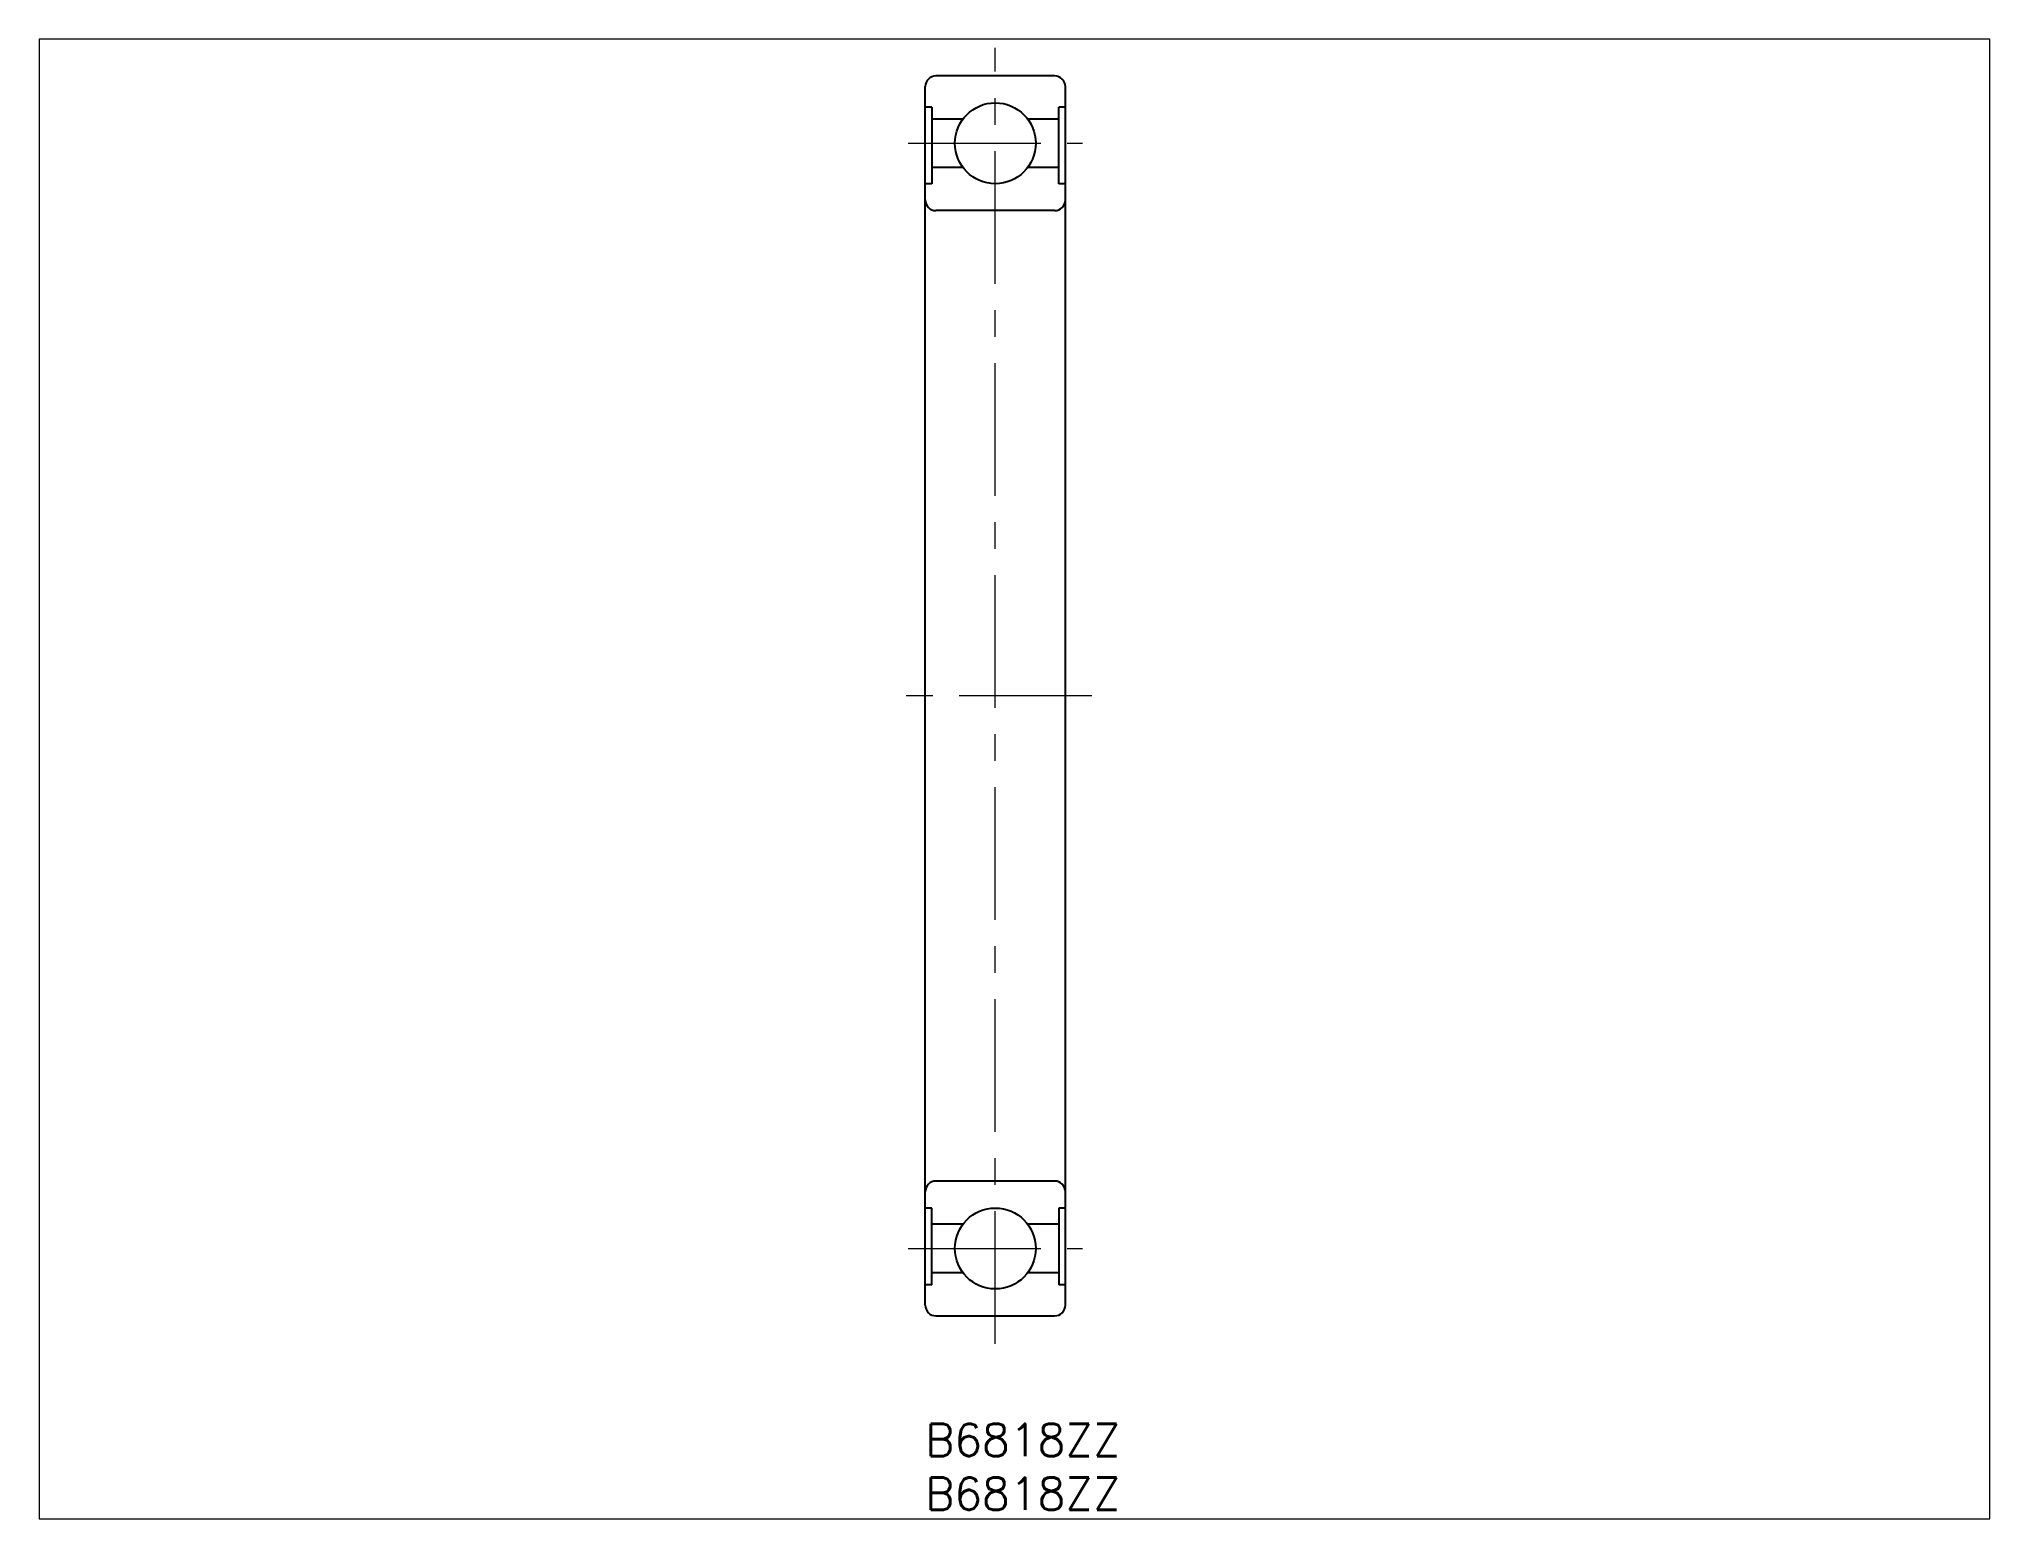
# Paper-space layout 'レイアウト1' of a CAD drawing. Header units: millimetres. Extents: x 26 to 231, y 20 to 176.
# The model-space entities are those that its viewports show. They can reach past a viewport. Long polylines and large blocks are cut down to what shows.
import ezdxf

# ---------------------------------------------------------------- set-up
doc = ezdxf.new("R2010")
doc.units = ezdxf.units.MM
doc.header["$LTSCALE"] = 0.5
doc.linetypes.add('CENTER', pattern=[50.8, 31.75, -6.35, 6.35, -6.35])
for name, color, linetype, lineweight in [('MSM_CENTER', 1, 'CENTER', 13), ('MSM_CONTINUOUS', 7, 'Continuous', 25), ('MSM_DIMENSION', 2, 'Continuous', 13), ('MSM_PART_NUMBER', 7, 'Continuous', 25)]:
    doc.layers.add(name, color=color, linetype=linetype, lineweight=lineweight)
doc.styles.get("Standard").update_dxf_attribs({"font": 'txt.shx', "height": 3, "bigfont": 'bigfont.shx'})

msp = doc.modelspace()

# ---------------------------------------------------------------- linework, layer by layer
at = {"layer": 'MSM_CENTER'}
for p, q in [((6.5, 7.41), (6.5, 127.59)), ((-1.58, 118.75), (14.58, 118.75)), ((15.44, 67.5), (-2.44, 67.5)), ((-1.58, 16.25), (14.58, 16.25))]:
    msp.add_line(p, q, dxfattribs=at)
at = {"layer": 'MSM_CONTINUOUS'}
for p, q in [((12, 125), (1, 125)), ((0, 11), (0, 124)), ((13, 11), (13, 124)), ((0.6, 122.11), (0, 122.11)), ((0.6, 122.11), (0.6, 115)), ((13, 122.11), (12.4, 122.11)), ((12.4, 115), (12.4, 122.11)), ((3.5, 121), (0.6, 121)), ((12.4, 121), (9.5, 121)), ((3.5, 116.5), (0.6, 116.5)), ((12.4, 116.5), (9.5, 116.5)), ((0.6, 115), (0, 115)), ((13, 115), (12.4, 115)), ((12, 112.5), (1, 112.5)), ((12, 22.5), (1, 22.5)), ((0.6, 20), (0, 20)), ((0.6, 12.89), (0.6, 20)), ((13, 20), (12.4, 20)), ((12.4, 20), (12.4, 12.89)), ((3.5, 18.5), (0.6, 18.5)), ((12.4, 18.5), (9.5, 18.5)), ((0.6, 12.89), (0, 12.89)), ((3.5, 14), (0.6, 14)), ((12.4, 14), (9.5, 14)), ((13, 12.89), (12.4, 12.89)), ((1, 10), (12, 10))]:
    msp.add_line(p, q, dxfattribs=at)
for centre in [(6.5, 118.75), (6.5, 16.25)]:
    msp.add_circle(centre, 3.75, dxfattribs=at)
for centre, start, end in [((1, 124), 90, 180), ((12, 124), 0, 90), ((1, 113.5), 180, 270), ((12, 113.5), 270, 0), ((1, 21.5), 90, 180), ((12, 21.5), 0, 90), ((1, 11), 180, 270), ((12, 11), 270, 0)]:
    msp.add_arc(centre, 1, start, end, dxfattribs=at)

# ---------------------------------------------------------------- texts
at = {"layer": 'MSM_PART_NUMBER'}
for p in [(0, -3), (0, -8)]:
    msp.add_text('B6818ZZ', height=3, dxfattribs=at).set_placement(p)

psp = doc.layouts.new('レイアウト1')

# ---------------------------------------------------------------- viewports
at = {"layer": 'MSM_DIMENSION', "view_target_point": (16.17, 66.31)}
psp.add_viewport(center=(128.5, 97.5), size=(205.6, 156), view_center_point=(-7.89, -6.52), view_height=137.258, dxfattribs=at)

doc.saveas('drawing.dxf')
